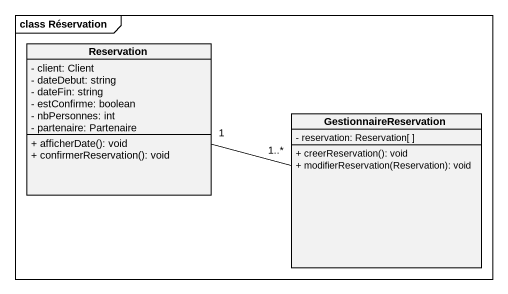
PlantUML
@startuml
mainframe class Réservation
hide circle
hide empty members
skinparam classAttributeIconSize 0
class Reservation {
  - client: Client
  - dateDebut: string
  - dateFin: string
  - estConfirme: boolean
  - nbPersonnes: int
  - partenaire: Partenaire
  + afficherDate(): void
  + confirmerReservation(): void
}
class GestionnaireReservation {
  - reservation: Reservation[ ]
  + creerReservation(): void
  + modifierReservation(Reservation): void
}
GestionnaireReservation "1..*" -left- "1" Reservation
@enduml
